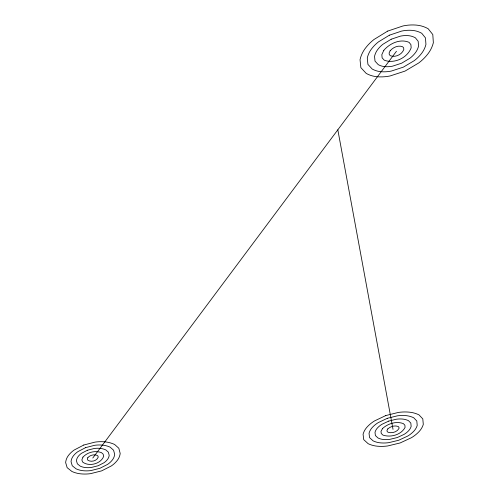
<?xml version="1.0" encoding="UTF-8"?>
<svg xmlns="http://www.w3.org/2000/svg" width="499" height="499" viewBox="0 0 499 499"><rect width="100%" height="100%" fill="white"/><g stroke="black" fill="none" stroke-linecap="round" stroke-linejoin="round"><path stroke-width="0.75" d="M92.777 458.032L396.456 51.266M337.823 129.802L393.019 429.358M82.946 457.128L81.886 459.86L82.478 461.906C88.76 467.064 101.004 464.001 103.705 456.198L103.137 454.134L101.447 452.63C95.153 450.254 87.468 452.188 82.946 457.128M87.861 457.577L87.325 458.949L87.618 459.972C90.756 462.561 96.893 461.026 98.234 457.115L97.947 456.086L97.099 455.338C93.962 454.152 90.119 455.119 87.861 457.577M383.837 50.293L381.835 54.653L382.134 57.859L384.28 60.204C394.341 64.078 407.384 57.865 411.157 47.86L410.902 44.617L409.037 42.321C400.129 38.504 389.788 43.401 383.837 50.293M390.143 50.779L389.133 52.963L389.282 54.572L390.355 55.745C395.389 57.684 401.92 54.578 403.797 49.563L403.666 47.948L402.73 46.806C398.283 44.904 393.125 47.343 390.143 50.779M382.646 428.416L380.999 431.323L381.248 433.494L383.014 435.134C390.729 437.717 401.202 434.866 405.088 427.381L404.87 425.185L403.335 423.595C396.3 420.956 388.066 423.526 382.646 428.416M387.829 428.884L386.999 430.338L387.124 431.429L388.004 432.253C391.865 433.544 397.11 432.122 399.044 428.367L398.932 427.275L398.165 426.483C394.653 425.167 390.542 426.445 387.829 428.884M387.704 31.094L373.963 39.515A44.76 42.296 -31.3 0 0 364.931 48.833A28.611 27.233 -32.6 0 0 360.041 59.705L360.864 67.646L366.247 73.447A28.842 27.576 -36.7 0 0 377.419 76.765A45.708 43.681 -41.6 0 0 390.062 75.967L405.057 71.083L418.773 62.93A46.008 43.762 -42.7 0 0 428.055 53.705A29.31 27.713 -40 0 0 433.357 42.714L432.795 34.543L428.154 28.724A30.826 29.036 -36 0 0 416.016 25.069A45.035 42.396 -32.9 0 0 403.011 25.954L387.704 31.094M389.469 35.161L378.479 41.872A35.897 33.957 -32.3 0 0 371.231 49.32A22.942 21.825 -33.4 0 0 367.283 58.027L367.925 64.396L372.229 69.055A23.091 22.043 -36.7 0 0 381.186 71.719A36.502 34.836 -40.5 0 0 391.328 71.07L403.348 67.147L414.326 60.604A36.695 34.893 -41.4 0 0 421.73 53.212A23.391 22.131 -39.3 0 0 425.94 44.436L425.466 37.912L421.749 33.283A24.651 23.253 -36.1 0 0 412.062 30.364A36.071 34.013 -33.5 0 0 401.689 31.069L389.469 35.161M391.222 39.209L382.983 44.224A26.99 25.555 -33.3 0 0 377.531 49.806A17.247 16.398 -34.2 0 0 374.549 56.343L375.011 61.134L378.236 64.639A17.328 16.523 -36.6 0 0 384.972 66.648A27.333 26.054 -39.4 0 0 392.601 66.155L401.633 63.198L409.866 58.277A27.439 26.079 -40.1 0 0 415.405 52.726A17.496 16.573 -38.7 0 0 418.536 46.151L418.168 41.274L415.38 37.812A18.475 17.453 -36.2 0 0 408.126 35.635A27.089 25.586 -34.2 0 0 400.373 36.153L391.222 39.209M83.782 445.021L74.151 450.048A34.612 26.84 15.1 0 0 68.22 455.768A22.174 17.209 15.8 0 0 65.643 462.579L67.153 467.669L71.95 471.499A22.312 17.378 16.4 0 0 80.95 473.869A35.161 27.545 16.7 0 0 90.618 473.645L101.64 470.869L111.283 465.972A35.223 27.682 16.4 0 0 117.371 460.303A22.405 17.596 15.7 0 0 120.19 453.441L118.818 448.239L114.589 444.447A23.634 18.469 15.1 0 0 104.852 441.852A34.674 26.965 14.9 0 0 94.972 442.114L83.782 445.021M85.591 447.64L77.881 451.651A27.738 21.532 15.3 0 0 73.122 456.223A17.758 13.797 15.8 0 0 71.045 461.675L72.243 465.754L76.079 468.829A17.845 13.903 16.2 0 0 83.296 470.732A28.087 21.987 16.5 0 0 91.049 470.551L99.875 468.311L107.591 464.388A28.125 22.075 16.3 0 0 112.45 459.847A17.908 14.047 15.7 0 0 114.683 454.364L113.572 450.21L110.192 447.185A18.912 14.777 15.2 0 0 102.42 445.12A27.776 21.619 15 0 0 94.529 445.326L85.591 447.64M87.394 450.248L81.611 453.248A20.839 16.199 15.4 0 0 78.037 456.672A13.33 10.367 15.8 0 0 76.459 460.764L77.351 463.833L80.227 466.147A13.379 10.429 16.1 0 0 85.647 467.575A21.033 16.455 16.3 0 0 91.479 467.438L98.11 465.754L103.892 462.804A21.058 16.504 16.1 0 0 107.528 459.392A13.417 10.51 15.7 0 0 109.187 455.281L108.345 452.175L105.813 449.917A14.19 11.084 15.3 0 0 99.993 448.37A20.858 16.249 15.2 0 0 94.086 448.52L87.394 450.248M385.808 415.555L374.537 420.919A36.308 29.104 -1.9 0 0 367.102 427.013A23.222 18.7 -1.4 0 0 363.072 434.255L363.74 439.656L368.168 443.705A23.334 18.918 -1.3 0 0 377.375 446.206A36.789 30.002 -1.6 0 0 387.785 445.938L400.123 442.956L411.382 437.735A36.907 30.115 -2.2 0 0 418.979 431.697A23.528 19.099 -2.7 0 0 423.295 424.399L422.796 418.879L418.973 414.856A24.838 20.016 -2.7 0 0 409.012 412.13A36.427 29.21 -2.5 0 0 398.358 412.436L385.808 415.555M387.261 418.33L378.242 422.616A29.092 23.359 -2 0 0 372.285 427.481A18.6 14.989 -1.6 0 0 369.035 433.282L369.559 437.611L373.096 440.86A18.675 15.132 -1.4 0 0 380.475 442.863A29.397 23.933 -1.7 0 0 388.821 442.65L398.707 440.255L407.72 436.064A29.472 24.008 -2.1 0 0 413.783 431.23A18.794 15.244 -2.5 0 0 417.214 425.398L416.802 420.988L413.74 417.782A19.866 16.018 -2.6 0 0 405.787 415.605A29.167 23.428 -2.4 0 0 397.279 415.848L387.261 418.33M388.709 421.1L381.941 424.3A21.856 17.577 -2 0 0 377.462 427.949A13.966 11.265 -1.7 0 0 375.011 432.302L375.391 435.558L378.049 438.003A14.009 11.346 -1.6 0 0 383.588 439.507A22.025 17.902 -1.8 0 0 389.862 439.345L397.291 437.542L404.053 434.392A22.068 17.945 -2.1 0 0 408.587 430.762A14.078 11.408 -2.4 0 0 411.145 426.389L410.827 423.09L408.525 420.694A14.895 12.02 -2.5 0 0 402.574 419.066A21.894 17.615 -2.3 0 0 396.212 419.247L388.709 421.1"/></g></svg>
